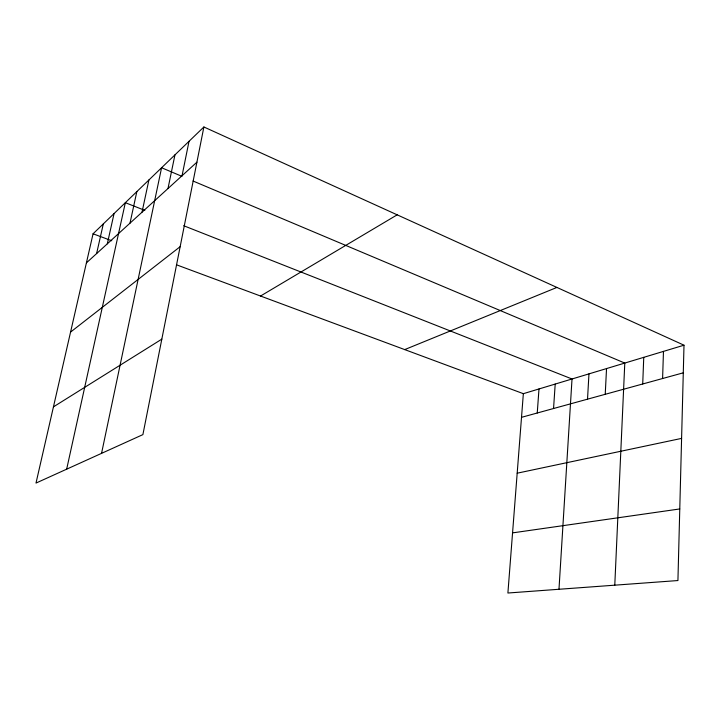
<?xml version="1.0" encoding="UTF-8"?>
<svg xmlns="http://www.w3.org/2000/svg" width="720" height="720" viewBox="0 0 720 720"><rect width="100%" height="100%" fill="white"/><g stroke="black" fill="none" stroke-linecap="round" stroke-linejoin="round"><path stroke-width="1.08" d="M684 345.195L677.925 580.545L507.897 593.019L523.35 393.678L684 345.195L203.886 126.981L93.06 233.802L36 483.075L142.893 434.619L203.886 126.981M662.598 378.513L663.471 351.387M642.717 383.985L643.752 357.345M614.781 585.171L624.789 363.069L193.059 181.026M605.232 394.299L606.537 368.568M587.529 399.168L588.96 373.878M558.981 589.266L572.022 378.99L183.717 225.729M553.554 408.51L555.201 384.066M537.246 413.001L538.992 388.953M182.052 175.716L189.018 141.309M167.994 188.532L174.942 154.881M101.547 453.366L161.586 167.751L181.89 176.319M142.011 212.211L148.896 179.982M129.987 223.173L136.836 191.61M66.663 469.179L125.343 202.689L144.819 210.366M107.307 243.837L114.066 213.552M96.606 253.584L103.32 223.92M86.409 262.881L196.911 162.18M70.56 332.091L180.153 246.681M53.442 406.872L161.829 339.138M260.541 296.028L397.179 214.83M404.712 349.596L556.911 287.433M521.514 417.33L683.289 372.825M517.185 473.193L681.597 438.39M512.559 532.881L679.77 508.95M93.06 233.802L111.762 240.75M176.481 264.798L523.35 393.678"/></g></svg>
